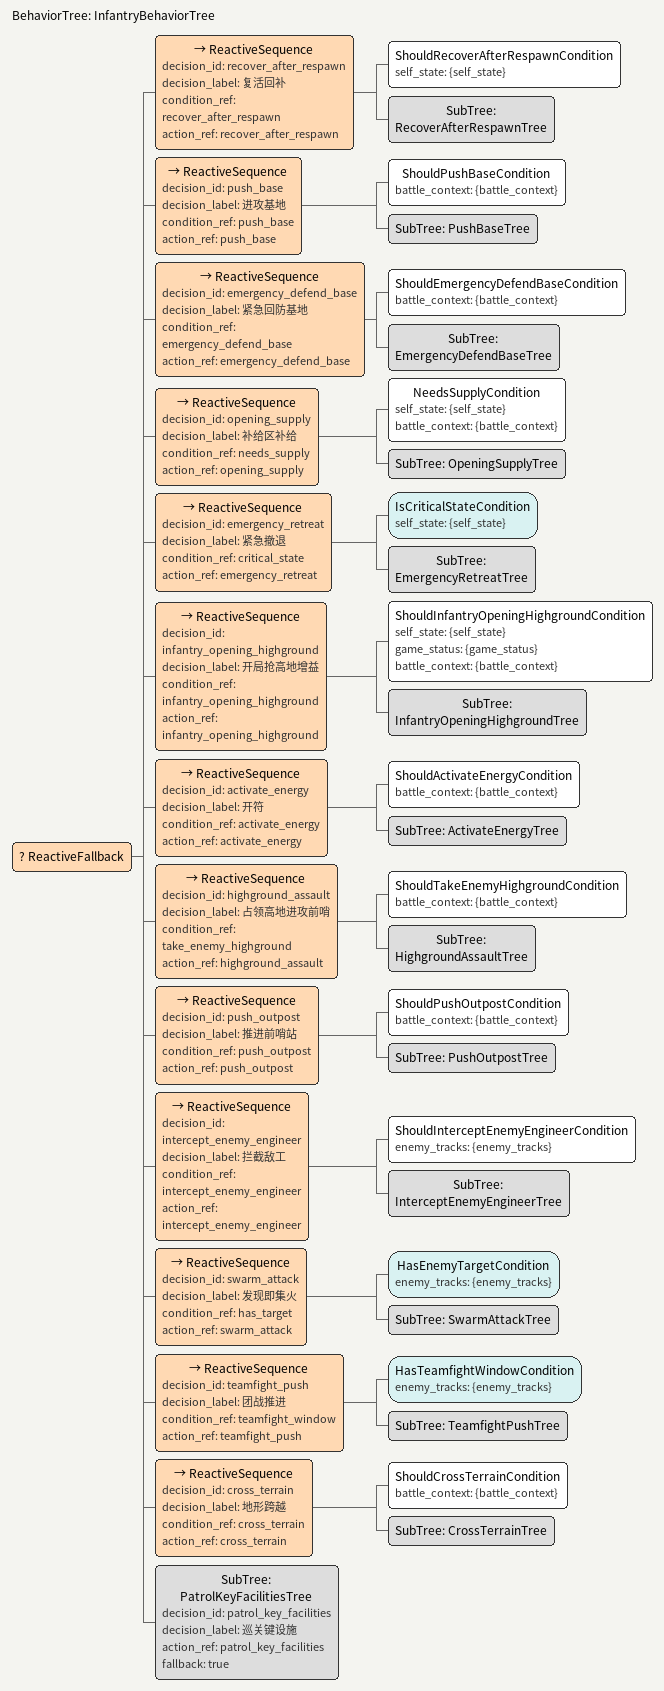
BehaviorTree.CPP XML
<?xml version="1.0" encoding="UTF-8"?>
<root BTCPP_format="4" main_tree_to_execute="InfantryBehaviorTree">
  <BehaviorTree ID="InfantryBehaviorTree">
    <ReactiveFallback>
      <ReactiveSequence decision_id="recover_after_respawn" decision_label="复活回补" condition_ref="recover_after_respawn" action_ref="recover_after_respawn">
        <ShouldRecoverAfterRespawnCondition self_state="{self_state}"/>
        <SubTree ID="RecoverAfterRespawnTree"/>
      </ReactiveSequence>
      <ReactiveSequence decision_id="push_base" decision_label="进攻基地" condition_ref="push_base" action_ref="push_base">
        <ShouldPushBaseCondition battle_context="{battle_context}"/>
        <SubTree ID="PushBaseTree"/>
      </ReactiveSequence>
      <ReactiveSequence decision_id="emergency_defend_base" decision_label="紧急回防基地" condition_ref="emergency_defend_base" action_ref="emergency_defend_base">
        <ShouldEmergencyDefendBaseCondition battle_context="{battle_context}"/>
        <SubTree ID="EmergencyDefendBaseTree"/>
      </ReactiveSequence>
      <ReactiveSequence decision_id="opening_supply" decision_label="补给区补给" condition_ref="needs_supply" action_ref="opening_supply">
        <NeedsSupplyCondition self_state="{self_state}" battle_context="{battle_context}"/>
        <SubTree ID="OpeningSupplyTree"/>
      </ReactiveSequence>
      <ReactiveSequence decision_id="emergency_retreat" decision_label="紧急撤退" condition_ref="critical_state" action_ref="emergency_retreat">
        <IsCriticalStateCondition self_state="{self_state}"/>
        <SubTree ID="EmergencyRetreatTree"/>
      </ReactiveSequence>
      <ReactiveSequence decision_id="infantry_opening_highground" decision_label="开局抢高地增益" condition_ref="infantry_opening_highground" action_ref="infantry_opening_highground">
        <ShouldInfantryOpeningHighgroundCondition self_state="{self_state}" game_status="{game_status}" battle_context="{battle_context}"/>
        <SubTree ID="InfantryOpeningHighgroundTree"/>
      </ReactiveSequence>
      <ReactiveSequence decision_id="activate_energy" decision_label="开符" condition_ref="activate_energy" action_ref="activate_energy">
        <ShouldActivateEnergyCondition battle_context="{battle_context}"/>
        <SubTree ID="ActivateEnergyTree"/>
      </ReactiveSequence>
      <ReactiveSequence decision_id="highground_assault" decision_label="占领高地进攻前哨" condition_ref="take_enemy_highground" action_ref="highground_assault">
        <ShouldTakeEnemyHighgroundCondition battle_context="{battle_context}"/>
        <SubTree ID="HighgroundAssaultTree"/>
      </ReactiveSequence>
      <ReactiveSequence decision_id="push_outpost" decision_label="推进前哨站" condition_ref="push_outpost" action_ref="push_outpost">
        <ShouldPushOutpostCondition battle_context="{battle_context}"/>
        <SubTree ID="PushOutpostTree"/>
      </ReactiveSequence>
      <ReactiveSequence decision_id="intercept_enemy_engineer" decision_label="拦截敌工" condition_ref="intercept_enemy_engineer" action_ref="intercept_enemy_engineer">
        <ShouldInterceptEnemyEngineerCondition enemy_tracks="{enemy_tracks}"/>
        <SubTree ID="InterceptEnemyEngineerTree"/>
      </ReactiveSequence>
      <ReactiveSequence decision_id="swarm_attack" decision_label="发现即集火" condition_ref="has_target" action_ref="swarm_attack">
        <HasEnemyTargetCondition enemy_tracks="{enemy_tracks}"/>
        <SubTree ID="SwarmAttackTree"/>
      </ReactiveSequence>
      <ReactiveSequence decision_id="teamfight_push" decision_label="团战推进" condition_ref="teamfight_window" action_ref="teamfight_push">
        <HasTeamfightWindowCondition enemy_tracks="{enemy_tracks}"/>
        <SubTree ID="TeamfightPushTree"/>
      </ReactiveSequence>
      <ReactiveSequence decision_id="cross_terrain" decision_label="地形跨越" condition_ref="cross_terrain" action_ref="cross_terrain">
        <ShouldCrossTerrainCondition battle_context="{battle_context}"/>
        <SubTree ID="CrossTerrainTree"/>
      </ReactiveSequence>
      <SubTree ID="PatrolKeyFacilitiesTree" decision_id="patrol_key_facilities" decision_label="巡关键设施" action_ref="patrol_key_facilities" fallback="true"/>
    </ReactiveFallback>
  </BehaviorTree>
</root>
